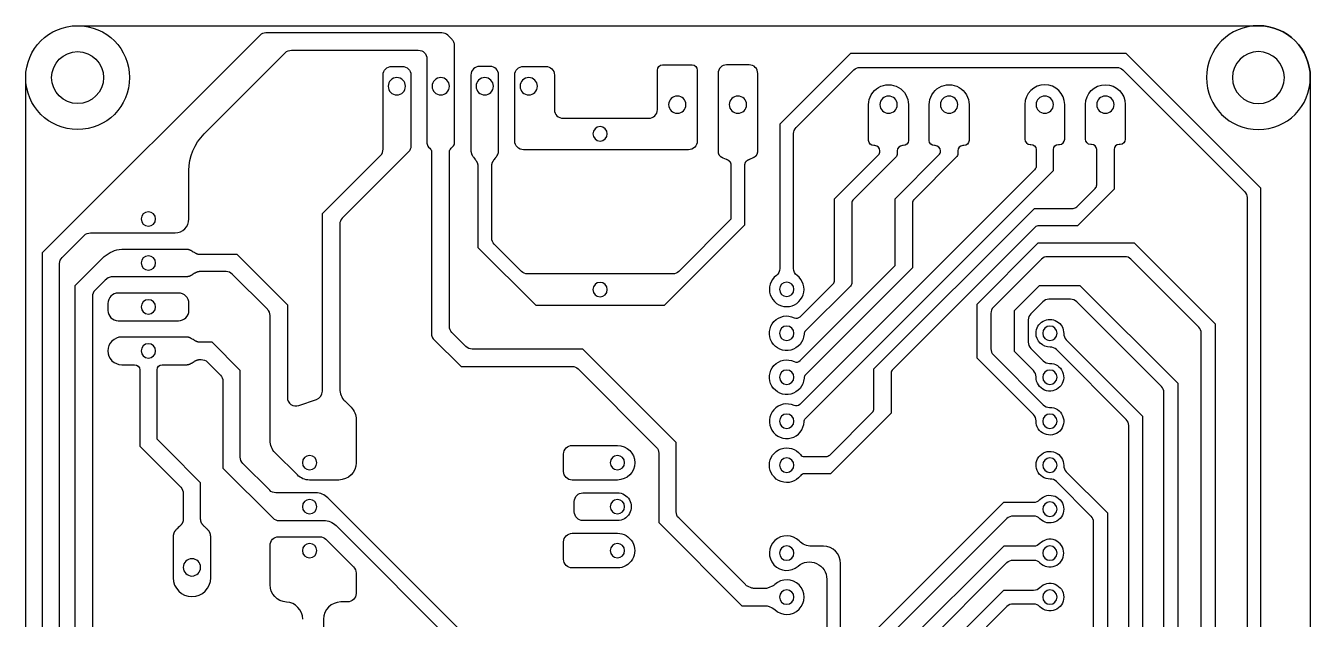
# Model space of a CAD drawing. Extents: x -695.8 to -621.6, y 504.5 to 599.5.
# Drawn here: x -695.8 to -621.6, y 565.2 to 599.5 of the extents above; entities that cross this region are included whole.
import ezdxf

# ---------------------------------------------------------------- set-up
doc = ezdxf.new("R2010")
doc.units = 0
for name, color, linetype in [('HOLES', 22, 'CONTINUOUS'), ('MOSFET', 7, 'CONTINUOUS'), ('MOSFET$TRACES', 7, 'CONTINUOUS')]:
    doc.layers.add(name, color=color, linetype=linetype)

msp = doc.modelspace()

# ---------------------------------------------------------------- linework, layer by layer
at = {"layer": 'HOLES'}
msp.add_circle((-692.791, 596.5), 1.5, dxfattribs=at)
at = {"layer": 'HOLES', "extrusion": (0, 0, -1)}
for centre, radius in [((624.591, 596.5), 1.5), ((674.354, 596), 0.5), ((671.814, 596), 0.5), ((669.274, 596), 0.5), ((666.734, 596), 0.5), ((658.153, 594.938), 0.5), ((654.653, 594.938), 0.5), ((645.952, 594.938), 0.5), ((642.452, 594.938), 0.5), ((636.927, 594.938), 0.5), ((633.427, 594.938), 0.5), ((662.612, 593.253), 0.415), ((688.703, 588.333), 0.415), ((688.703, 585.793), 0.415), ((662.612, 584.253), 0.415), ((651.833, 584.27), 0.415), ((688.703, 583.253), 0.415), ((651.833, 581.73), 0.415), ((636.633, 581.73), 0.415), ((688.703, 580.713), 0.415), ((651.833, 579.19), 0.415), ((636.633, 579.19), 0.415), ((651.833, 576.65), 0.415), ((636.633, 576.65), 0.415), ((679.392, 574.253), 0.415), ((661.612, 574.253), 0.415), ((651.833, 574.11), 0.415), ((636.633, 574.11), 0.415), ((679.392, 571.713), 0.415), ((661.612, 571.713), 0.415), ((636.633, 571.57), 0.415), ((679.392, 569.173), 0.415), ((661.612, 569.173), 0.415), ((651.833, 569.03), 0.415), ((636.633, 569.03), 0.415), ((686.188, 568.208), 0.5), ((651.833, 566.49), 0.415), ((636.633, 566.49), 0.415)]:
    msp.add_circle(centre, radius, dxfattribs=at)
at = {"layer": 'MOSFET'}
for p, q in [((-692.791, 599.5), (-624.591, 599.5)), ((-695.791, 507.5), (-695.791, 596.5)), ((-621.591, 596.5), (-621.591, 507.5))]:
    msp.add_line(p, q, dxfattribs=at)
msp.add_circle((-692.791, 596.5), 3, dxfattribs=at)
at = {"layer": 'MOSFET', "extrusion": (0, 0, -1)}
msp.add_circle((624.591, 596.5), 3, dxfattribs=at)
for centre, start, end in [((692.791, 596.5), 0, 90), ((624.591, 596.5), 90, 180)]:
    msp.add_arc(centre, 3, start, end, dxfattribs=at)
at = {"layer": 'MOSFET$TRACES'}
for p, q in [((-682.27, 598.939), (-694.831, 586.378)), ((-671.758, 599.085), (-681.916, 599.085)), ((-671.166, 598.708), (-671.409, 598.944)), ((-680.441, 598.085), (-673.114, 598.085)), ((-671.014, 592.735), (-671.014, 598.349)), ((-685.485, 593.249), (-680.795, 597.939)), ((-672.614, 597.585), (-672.614, 592.712)), ((-648.147, 597.888), (-652.233, 593.802)), ((-632.228, 597.888), (-648.147, 597.888)), ((-624.444, 590.104), (-632.228, 597.888)), ((-675.144, 592.363), (-675.144, 596.65)), ((-674.644, 597.15), (-674.044, 597.15)), ((-673.544, 596.65), (-673.544, 592.549)), ((-670.074, 596.65), (-670.074, 592.332)), ((-668.974, 597.15), (-669.574, 597.15)), ((-668.474, 592.332), (-668.474, 596.65)), ((-667.539, 594.15), (-667.539, 596.65)), ((-667.039, 597.15), (-665.75, 597.15)), ((-665.25, 596.65), (-665.25, 595.1)), ((-659.303, 596.388), (-659.303, 596.938)), ((-659.003, 597.238), (-657.303, 597.238)), ((-657.003, 596.938), (-657.003, 595.938)), ((-655.803, 596.738), (-655.803, 592.332)), ((-654.003, 597.238), (-655.303, 597.238)), ((-653.503, 592.332), (-653.503, 596.738)), ((-651.287, 593.617), (-647.962, 596.942)), ((-647.609, 597.088), (-632.767, 597.088)), ((-632.413, 596.942), (-625.39, 589.919)), ((-659.303, 594.65), (-659.303, 596.388)), ((-657.003, 595.938), (-657.003, 592.832)), ((-665.25, 595.1), (-665.25, 594.65)), ((-647.102, 592.87), (-647.102, 594.938)), ((-644.802, 594.938), (-644.802, 592.87)), ((-643.602, 592.87), (-643.602, 594.938)), ((-641.302, 594.938), (-641.302, 592.87)), ((-638.077, 594.938), (-638.077, 592.938)), ((-635.777, 592.938), (-635.777, 594.938)), ((-634.577, 592.938), (-634.577, 594.938)), ((-632.277, 594.938), (-632.277, 592.938)), ((-667.539, 592.832), (-667.539, 594.15)), ((-664.75, 594.15), (-659.803, 594.15)), ((-652.233, 593.802), (-652.233, 585.47)), ((-651.433, 585.47), (-651.433, 593.263)), ((-673.691, 592.195), (-677.507, 588.379)), ((-672.517, 592.491), (-672.441, 592.421)), ((-672.344, 592.2), (-672.344, 581.629)), ((-671.314, 582.126), (-671.314, 592.198)), ((-671.215, 592.421), (-671.114, 592.512)), ((-670.074, 592.332), (-670.074, 592.3)), ((-670.074, 592.3), (-670.074, 592.269)), ((-670.074, 592.269), (-670.073, 592.253)), ((-670.073, 592.253), (-670.072, 592.237)), ((-670.072, 592.237), (-670.07, 592.221)), ((-670.07, 592.221), (-670.068, 592.205)), ((-670.068, 592.205), (-670.065, 592.19)), ((-670.065, 592.19), (-670.062, 592.174)), ((-670.062, 592.174), (-670.059, 592.158)), ((-670.059, 592.158), (-670.055, 592.143)), ((-670.055, 592.143), (-670.05, 592.127)), ((-670.05, 592.127), (-670.045, 592.111)), ((-668.504, 592.111), (-668.499, 592.127)), ((-668.499, 592.127), (-668.494, 592.143)), ((-668.494, 592.143), (-668.49, 592.158)), ((-668.49, 592.158), (-668.486, 592.174)), ((-668.486, 592.174), (-668.483, 592.19)), ((-668.483, 592.19), (-668.481, 592.205)), ((-668.481, 592.205), (-668.479, 592.221)), ((-668.479, 592.221), (-668.477, 592.237)), ((-668.477, 592.237), (-668.476, 592.253)), ((-668.476, 592.253), (-668.475, 592.269)), ((-668.475, 592.3), (-668.474, 592.332)), ((-668.475, 592.269), (-668.475, 592.3)), ((-657.503, 592.332), (-667.039, 592.332)), ((-655.803, 592.332), (-655.803, 592.285)), ((-655.803, 592.285), (-655.803, 592.262)), ((-655.803, 592.262), (-655.802, 592.239)), ((-655.802, 592.239), (-655.8, 592.217)), ((-655.8, 592.217), (-655.798, 592.195)), ((-655.798, 592.195), (-655.797, 592.184)), ((-655.797, 592.184), (-655.795, 592.173)), ((-655.795, 592.173), (-655.793, 592.163)), ((-655.793, 592.163), (-655.791, 592.153)), ((-655.791, 592.153), (-655.789, 592.142)), ((-655.789, 592.142), (-655.787, 592.132)), ((-655.787, 592.132), (-655.784, 592.122)), ((-655.784, 592.122), (-655.781, 592.113)), ((-653.526, 592.113), (-653.523, 592.122)), ((-653.523, 592.122), (-653.52, 592.132)), ((-653.52, 592.132), (-653.518, 592.142)), ((-653.518, 592.142), (-653.516, 592.153)), ((-653.516, 592.153), (-653.514, 592.163)), ((-653.514, 592.163), (-653.512, 592.173)), ((-653.512, 592.173), (-653.51, 592.184)), ((-653.51, 592.184), (-653.509, 592.195)), ((-653.509, 592.195), (-653.507, 592.217)), ((-653.507, 592.217), (-653.505, 592.239)), ((-653.505, 592.239), (-653.504, 592.262)), ((-653.504, 592.285), (-653.503, 592.332)), ((-653.504, 592.262), (-653.504, 592.285)), ((-646.752, 592.57), (-646.802, 592.57)), ((-646.452, 592.244), (-646.452, 592.27)), ((-645.452, 592.27), (-645.452, 592.113)), ((-645.102, 592.57), (-645.152, 592.57)), ((-643.252, 592.57), (-643.302, 592.57)), ((-642.952, 592.244), (-642.952, 592.27)), ((-641.952, 592.27), (-641.952, 592.113)), ((-641.602, 592.57), (-641.652, 592.57)), ((-637.777, 592.638), (-637.727, 592.638)), ((-637.427, 592.338), (-637.427, 591.39)), ((-636.427, 591.134), (-636.427, 592.338)), ((-636.127, 592.638), (-636.077, 592.638)), ((-634.227, 592.638), (-634.277, 592.638)), ((-633.927, 590.311), (-633.927, 592.338)), ((-632.927, 592.338), (-632.927, 590.056)), ((-632.577, 592.638), (-632.627, 592.638)), ((-678.653, 588.647), (-675.291, 592.009)), ((-670.045, 592.111), (-670.039, 592.096)), ((-670.039, 592.096), (-670.033, 592.08)), ((-670.033, 592.08), (-670.026, 592.065)), ((-670.026, 592.065), (-670.019, 592.049)), ((-670.019, 592.049), (-670.011, 592.034)), ((-670.011, 592.034), (-670.002, 592.018)), ((-670.002, 592.018), (-669.994, 592.003)), ((-669.994, 592.003), (-669.984, 591.987)), ((-669.984, 591.987), (-669.974, 591.972)), ((-669.974, 591.972), (-669.964, 591.957)), ((-669.964, 591.957), (-669.943, 591.926)), ((-669.943, 591.926), (-669.921, 591.895)), ((-669.921, 591.895), (-669.874, 591.834)), ((-669.874, 591.834), (-669.828, 591.772)), ((-669.828, 591.772), (-669.806, 591.742)), ((-669.806, 591.742), (-669.784, 591.711)), ((-669.784, 591.711), (-669.774, 591.695)), ((-669.774, 591.695), (-669.765, 591.68)), ((-669.765, 591.68), (-669.755, 591.665)), ((-669.755, 591.665), (-669.746, 591.649)), ((-669.746, 591.649), (-669.738, 591.634)), ((-669.738, 591.634), (-669.73, 591.618)), ((-669.73, 591.618), (-669.723, 591.603)), ((-669.723, 591.603), (-669.716, 591.587)), ((-669.716, 591.587), (-669.709, 591.571)), ((-669.709, 591.571), (-669.704, 591.556)), ((-669.704, 591.556), (-669.699, 591.54)), ((-669.699, 591.54), (-669.694, 591.525)), ((-669.694, 591.525), (-669.69, 591.509)), ((-669.69, 591.509), (-669.686, 591.493)), ((-669.686, 591.493), (-669.683, 591.478)), ((-669.683, 591.478), (-669.681, 591.462)), ((-669.681, 591.462), (-669.679, 591.446)), ((-669.679, 591.446), (-669.677, 591.43)), ((-669.677, 591.43), (-669.676, 591.415)), ((-669.676, 591.415), (-669.675, 591.399)), ((-669.675, 591.399), (-669.675, 591.367)), ((-668.874, 591.399), (-668.873, 591.415)), ((-668.874, 591.367), (-668.874, 591.399)), ((-668.873, 591.415), (-668.872, 591.43)), ((-668.872, 591.43), (-668.87, 591.446)), ((-668.87, 591.446), (-668.868, 591.462)), ((-668.868, 591.462), (-668.865, 591.478)), ((-668.865, 591.478), (-668.862, 591.493)), ((-668.862, 591.493), (-668.859, 591.509)), ((-668.859, 591.509), (-668.855, 591.525)), ((-668.855, 591.525), (-668.85, 591.54)), ((-668.85, 591.54), (-668.845, 591.556)), ((-668.845, 591.556), (-668.839, 591.571)), ((-668.839, 591.571), (-668.833, 591.587)), ((-668.833, 591.587), (-668.826, 591.603)), ((-668.826, 591.603), (-668.819, 591.618)), ((-668.819, 591.618), (-668.811, 591.634)), ((-668.811, 591.634), (-668.802, 591.649)), ((-668.802, 591.649), (-668.794, 591.665)), ((-668.794, 591.665), (-668.784, 591.68)), ((-668.784, 591.68), (-668.774, 591.695)), ((-668.774, 591.695), (-668.764, 591.711)), ((-668.764, 591.711), (-668.743, 591.742)), ((-668.743, 591.742), (-668.721, 591.772)), ((-668.721, 591.772), (-668.674, 591.834)), ((-668.674, 591.834), (-668.628, 591.895)), ((-668.628, 591.895), (-668.606, 591.926)), ((-668.606, 591.926), (-668.584, 591.957)), ((-668.584, 591.957), (-668.574, 591.972)), ((-668.574, 591.972), (-668.565, 591.987)), ((-668.565, 591.987), (-668.555, 592.003)), ((-668.555, 592.003), (-668.546, 592.018)), ((-668.546, 592.018), (-668.538, 592.034)), ((-668.538, 592.034), (-668.53, 592.049)), ((-668.53, 592.049), (-668.523, 592.065)), ((-668.523, 592.065), (-668.516, 592.08)), ((-668.516, 592.08), (-668.509, 592.096)), ((-668.509, 592.096), (-668.504, 592.111)), ((-655.781, 592.113), (-655.778, 592.103)), ((-655.778, 592.103), (-655.775, 592.094)), ((-655.775, 592.094), (-655.771, 592.084)), ((-655.771, 592.084), (-655.767, 592.075)), ((-655.767, 592.075), (-655.763, 592.066)), ((-655.763, 592.066), (-655.758, 592.058)), ((-655.758, 592.058), (-655.753, 592.049)), ((-655.753, 592.049), (-655.748, 592.041)), ((-655.748, 592.041), (-655.743, 592.033)), ((-655.743, 592.033), (-655.738, 592.025)), ((-655.738, 592.025), (-655.732, 592.017)), ((-655.732, 592.017), (-655.726, 592.009)), ((-655.726, 592.009), (-655.72, 592.002)), ((-655.72, 592.002), (-655.713, 591.994)), ((-655.713, 591.994), (-655.706, 591.987)), ((-655.706, 591.987), (-655.699, 591.98)), ((-655.699, 591.98), (-655.692, 591.973)), ((-655.692, 591.973), (-655.684, 591.967)), ((-655.684, 591.967), (-655.676, 591.96)), ((-655.676, 591.96), (-655.668, 591.954)), ((-655.668, 591.954), (-655.66, 591.948)), ((-655.66, 591.948), (-655.652, 591.942)), ((-655.652, 591.942), (-655.643, 591.936)), ((-655.643, 591.936), (-655.634, 591.93)), ((-655.634, 591.93), (-655.625, 591.924)), ((-655.625, 591.924), (-655.616, 591.919)), ((-655.616, 591.919), (-655.597, 591.908)), ((-655.597, 591.908), (-655.577, 591.898)), ((-655.577, 591.898), (-655.557, 591.888)), ((-655.557, 591.888), (-655.537, 591.878)), ((-655.537, 591.878), (-655.515, 591.869)), ((-655.515, 591.869), (-655.428, 591.834)), ((-655.428, 591.834), (-655.341, 591.798)), ((-655.341, 591.798), (-655.32, 591.789)), ((-655.32, 591.789), (-655.3, 591.779)), ((-655.3, 591.779), (-655.279, 591.77)), ((-655.279, 591.77), (-655.26, 591.759)), ((-655.26, 591.759), (-655.241, 591.749)), ((-655.241, 591.749), (-655.232, 591.743)), ((-655.232, 591.743), (-655.223, 591.737)), ((-655.223, 591.737), (-655.214, 591.732)), ((-655.214, 591.732), (-655.205, 591.726)), ((-655.205, 591.726), (-655.197, 591.72)), ((-655.197, 591.72), (-655.188, 591.713)), ((-655.188, 591.713), (-655.18, 591.707)), ((-655.18, 591.707), (-655.173, 591.701)), ((-655.173, 591.701), (-655.165, 591.694)), ((-655.165, 591.694), (-655.158, 591.687)), ((-655.158, 591.687), (-655.151, 591.68)), ((-655.151, 591.68), (-655.144, 591.673)), ((-655.144, 591.673), (-655.137, 591.666)), ((-655.137, 591.666), (-655.131, 591.658)), ((-655.131, 591.658), (-655.125, 591.651)), ((-655.125, 591.651), (-655.119, 591.643)), ((-655.119, 591.643), (-655.114, 591.635)), ((-655.114, 591.635), (-655.108, 591.626)), ((-655.108, 591.626), (-655.103, 591.618)), ((-655.103, 591.618), (-655.099, 591.61)), ((-655.099, 591.61), (-655.094, 591.601)), ((-655.094, 591.601), (-655.09, 591.592)), ((-655.09, 591.592), (-655.086, 591.583)), ((-655.086, 591.583), (-655.082, 591.574)), ((-655.082, 591.574), (-655.079, 591.564)), ((-655.079, 591.564), (-655.076, 591.555)), ((-655.076, 591.555), (-655.073, 591.545)), ((-655.073, 591.545), (-655.07, 591.535)), ((-655.07, 591.535), (-655.068, 591.525)), ((-655.068, 591.525), (-655.066, 591.515)), ((-655.066, 591.515), (-655.064, 591.504)), ((-655.064, 591.504), (-655.062, 591.494)), ((-655.062, 591.494), (-655.06, 591.483)), ((-655.06, 591.483), (-655.059, 591.472)), ((-655.059, 591.472), (-655.057, 591.45)), ((-655.057, 591.45), (-655.055, 591.428)), ((-655.055, 591.428), (-655.054, 591.405)), ((-655.054, 591.405), (-655.054, 591.382)), ((-655.054, 591.382), (-655.053, 591.335)), ((-654.253, 591.405), (-654.252, 591.428)), ((-654.253, 591.382), (-654.253, 591.405)), ((-654.253, 591.335), (-654.253, 591.382)), ((-654.252, 591.428), (-654.25, 591.45)), ((-654.25, 591.45), (-654.248, 591.472)), ((-654.248, 591.472), (-654.247, 591.483)), ((-654.247, 591.483), (-654.245, 591.494)), ((-654.245, 591.494), (-654.243, 591.504)), ((-654.243, 591.504), (-654.241, 591.515)), ((-654.241, 591.515), (-654.239, 591.525)), ((-654.239, 591.525), (-654.237, 591.535)), ((-654.237, 591.535), (-654.234, 591.545)), ((-654.234, 591.545), (-654.231, 591.555)), ((-654.231, 591.555), (-654.228, 591.564)), ((-654.228, 591.564), (-654.225, 591.574)), ((-654.225, 591.574), (-654.221, 591.583)), ((-654.221, 591.583), (-654.217, 591.592)), ((-654.217, 591.592), (-654.213, 591.601)), ((-654.213, 591.601), (-654.208, 591.61)), ((-654.208, 591.61), (-654.203, 591.618)), ((-654.203, 591.618), (-654.198, 591.626)), ((-654.198, 591.626), (-654.193, 591.635)), ((-654.193, 591.635), (-654.188, 591.643)), ((-654.188, 591.643), (-654.182, 591.651)), ((-654.182, 591.651), (-654.176, 591.658)), ((-654.176, 591.658), (-654.17, 591.666)), ((-654.17, 591.666), (-654.163, 591.673)), ((-654.163, 591.673), (-654.156, 591.68)), ((-654.156, 591.68), (-654.149, 591.687)), ((-654.149, 591.687), (-654.142, 591.694)), ((-654.142, 591.694), (-654.134, 591.701)), ((-654.134, 591.701), (-654.126, 591.707)), ((-654.126, 591.707), (-654.118, 591.713)), ((-654.118, 591.713), (-654.11, 591.72)), ((-654.11, 591.72), (-654.102, 591.726)), ((-654.102, 591.726), (-654.093, 591.732)), ((-654.093, 591.732), (-654.084, 591.737)), ((-654.084, 591.737), (-654.075, 591.743)), ((-654.075, 591.743), (-654.066, 591.749)), ((-654.066, 591.749), (-654.047, 591.759)), ((-654.047, 591.759), (-654.027, 591.77)), ((-654.027, 591.77), (-654.007, 591.779)), ((-654.007, 591.779), (-653.987, 591.789)), ((-653.987, 591.789), (-653.965, 591.798)), ((-653.965, 591.798), (-653.878, 591.834)), ((-653.878, 591.834), (-653.791, 591.869)), ((-653.791, 591.869), (-653.77, 591.878)), ((-653.77, 591.878), (-653.75, 591.888)), ((-653.75, 591.888), (-653.729, 591.898)), ((-653.729, 591.898), (-653.71, 591.908)), ((-653.71, 591.908), (-653.691, 591.919)), ((-653.691, 591.919), (-653.682, 591.924)), ((-653.682, 591.924), (-653.673, 591.93)), ((-653.673, 591.93), (-653.664, 591.936)), ((-653.664, 591.936), (-653.655, 591.942)), ((-653.655, 591.942), (-653.647, 591.948)), ((-653.647, 591.948), (-653.638, 591.954)), ((-653.638, 591.954), (-653.63, 591.96)), ((-653.63, 591.96), (-653.623, 591.967)), ((-653.623, 591.967), (-653.615, 591.973)), ((-653.615, 591.973), (-653.608, 591.98)), ((-653.608, 591.98), (-653.601, 591.987)), ((-653.601, 591.987), (-653.594, 591.994)), ((-653.594, 591.994), (-653.587, 592.002)), ((-653.587, 592.002), (-653.581, 592.009)), ((-653.581, 592.009), (-653.575, 592.017)), ((-653.575, 592.017), (-653.569, 592.025)), ((-653.569, 592.025), (-653.564, 592.033)), ((-653.564, 592.033), (-653.558, 592.041)), ((-653.558, 592.041), (-653.553, 592.049)), ((-653.553, 592.049), (-653.549, 592.058)), ((-653.549, 592.058), (-653.544, 592.066)), ((-653.544, 592.066), (-653.54, 592.075)), ((-653.54, 592.075), (-653.536, 592.084)), ((-653.536, 592.084), (-653.532, 592.094)), ((-653.532, 592.094), (-653.529, 592.103)), ((-653.529, 592.103), (-653.526, 592.113)), ((-649.07, 589.502), (-646.54, 592.032)), ((-645.54, 591.901), (-647.982, 589.459)), ((-645.57, 589.502), (-643.04, 592.032)), ((-642.04, 591.901), (-644.482, 589.459)), ((-686.363, 588.333), (-686.363, 591.128)), ((-669.675, 591.367), (-669.674, 591.335)), ((-669.674, 591.335), (-669.674, 586.689)), ((-668.874, 591.335), (-668.874, 591.367)), ((-668.874, 587.228), (-668.874, 591.335)), ((-655.053, 591.335), (-655.053, 588.318)), ((-654.253, 587.986), (-654.253, 591.335)), ((-637.515, 591.177), (-651.075, 577.618)), ((-650.746, 576.815), (-636.427, 591.134)), ((-635.081, 589.034), (-634.015, 590.099)), ((-632.927, 590.056), (-635.037, 587.946)), ((-624.444, 524.897), (-624.444, 590.104)), ((-649.07, 584.801), (-649.07, 589.502)), ((-648.07, 589.246), (-648.07, 584.67)), ((-645.57, 585.637), (-645.57, 589.502)), ((-644.57, 589.246), (-644.57, 585.505)), ((-625.244, 589.565), (-625.244, 525.435)), ((-678.653, 578.384), (-678.653, 588.647)), ((-646.798, 579.679), (-637.531, 588.946)), ((-637.531, 588.946), (-635.293, 588.946)), ((-677.653, 588.025), (-677.653, 584.282)), ((-658.894, 583.346), (-654.253, 587.986)), ((-655.053, 588.318), (-658.064, 585.307)), ((-637.488, 587.858), (-645.71, 579.636)), ((-635.037, 587.946), (-637.275, 587.946)), ((-693.685, 586.108), (-692.406, 587.387)), ((-692.053, 587.533), (-687.163, 587.533)), ((-640.843, 583.42), (-637.307, 586.956)), ((-637.307, 586.956), (-631.769, 586.956)), ((-631.769, 586.956), (-627.089, 582.277)), ((-694.831, 586.378), (-694.831, 540.914)), ((-690.243, 586.593), (-686.551, 586.593)), ((-686.551, 586.593), (-686.525, 586.593)), ((-686.525, 586.593), (-686.499, 586.592)), ((-686.499, 586.592), (-686.485, 586.592)), ((-686.485, 586.592), (-686.472, 586.591)), ((-686.472, 586.591), (-686.459, 586.59)), ((-686.459, 586.59), (-686.446, 586.588)), ((-686.446, 586.588), (-686.433, 586.586)), ((-686.433, 586.586), (-686.419, 586.584)), ((-686.419, 586.584), (-686.406, 586.582)), ((-686.406, 586.582), (-686.393, 586.578)), ((-686.393, 586.578), (-686.379, 586.575)), ((-686.379, 586.575), (-686.366, 586.571)), ((-686.366, 586.571), (-686.352, 586.567)), ((-686.352, 586.567), (-686.339, 586.562)), ((-686.339, 586.562), (-686.325, 586.557)), ((-686.325, 586.557), (-686.311, 586.551)), ((-686.311, 586.551), (-686.298, 586.545)), ((-686.298, 586.545), (-686.284, 586.539)), ((-686.284, 586.539), (-686.27, 586.532)), ((-686.27, 586.532), (-686.256, 586.525)), ((-686.256, 586.525), (-686.229, 586.511)), ((-686.229, 586.511), (-686.201, 586.495)), ((-686.201, 586.495), (-686.173, 586.478)), ((-686.173, 586.478), (-686.117, 586.443)), ((-686.117, 586.443), (-686.061, 586.408)), ((-686.061, 586.408), (-686.033, 586.392)), ((-686.033, 586.392), (-686.005, 586.376)), ((-686.005, 586.376), (-685.977, 586.361)), ((-685.977, 586.361), (-685.964, 586.354)), ((-685.964, 586.354), (-685.95, 586.347)), ((-685.95, 586.347), (-685.936, 586.341)), ((-685.936, 586.341), (-685.922, 586.335)), ((-685.922, 586.335), (-685.909, 586.329)), ((-685.909, 586.329), (-685.895, 586.324)), ((-685.895, 586.324), (-685.882, 586.319)), ((-685.882, 586.319), (-685.868, 586.315)), ((-685.868, 586.315), (-685.855, 586.311)), ((-685.855, 586.311), (-685.841, 586.308)), ((-685.841, 586.308), (-685.828, 586.305)), ((-685.828, 586.305), (-685.814, 586.302)), ((-685.814, 586.302), (-685.801, 586.3)), ((-685.801, 586.3), (-685.788, 586.298)), ((-685.788, 586.298), (-685.775, 586.296)), ((-685.775, 586.296), (-685.761, 586.295)), ((-685.761, 586.295), (-685.748, 586.294)), ((-685.748, 586.294), (-685.735, 586.294)), ((-685.735, 586.294), (-685.709, 586.293)), ((-685.709, 586.293), (-685.683, 586.293)), ((-685.683, 586.293), (-683.588, 586.293)), ((-683.588, 586.293), (-680.678, 583.383)), ((-669.674, 586.689), (-666.331, 583.346)), ((-667.161, 585.307), (-668.728, 586.874)), ((-693.831, 541.537), (-693.831, 585.755)), ((-692.934, 584.481), (-691.253, 586.162)), ((-677.653, 585.666), (-677.653, 578.525)), ((-651.058, 580.149), (-645.57, 585.637)), ((-644.57, 585.505), (-650.748, 579.328)), ((-637.122, 586.01), (-639.897, 583.235)), ((-632.307, 586.156), (-636.769, 586.156)), ((-628.036, 582.092), (-631.954, 586.01)), ((-691.197, 584.802), (-691.787, 584.212)), ((-691.022, 584.932), (-691.197, 584.802)), ((-686.551, 584.993), (-690.783, 584.993)), ((-686.525, 584.993), (-686.551, 584.993)), ((-686.499, 584.994), (-686.525, 584.993)), ((-686.485, 584.994), (-686.499, 584.994)), ((-686.472, 584.995), (-686.485, 584.994)), ((-686.459, 584.996), (-686.472, 584.995)), ((-686.446, 584.998), (-686.459, 584.996)), ((-686.433, 585), (-686.446, 584.998)), ((-686.419, 585.002), (-686.433, 585)), ((-686.406, 585.005), (-686.419, 585.002)), ((-686.393, 585.008), (-686.406, 585.005)), ((-686.379, 585.011), (-686.393, 585.008)), ((-686.366, 585.015), (-686.379, 585.011)), ((-686.352, 585.019), (-686.366, 585.015)), ((-686.339, 585.024), (-686.352, 585.019)), ((-686.325, 585.029), (-686.339, 585.024)), ((-686.311, 585.035), (-686.325, 585.029)), ((-686.298, 585.041), (-686.311, 585.035)), ((-686.284, 585.047), (-686.298, 585.041)), ((-686.27, 585.054), (-686.284, 585.047)), ((-686.256, 585.061), (-686.27, 585.054)), ((-686.229, 585.076), (-686.256, 585.061)), ((-686.201, 585.092), (-686.229, 585.076)), ((-686.173, 585.108), (-686.201, 585.092)), ((-686.117, 585.143), (-686.173, 585.108)), ((-686.061, 585.178), (-686.117, 585.143)), ((-686.033, 585.195), (-686.061, 585.178)), ((-686.005, 585.211), (-686.033, 585.195)), ((-685.977, 585.225), (-686.005, 585.211)), ((-685.964, 585.232), (-685.977, 585.225)), ((-685.95, 585.239), (-685.964, 585.232)), ((-685.936, 585.245), (-685.95, 585.239)), ((-685.922, 585.251), (-685.936, 585.245)), ((-685.909, 585.257), (-685.922, 585.251)), ((-685.895, 585.262), (-685.909, 585.257)), ((-685.882, 585.267), (-685.895, 585.262)), ((-685.868, 585.271), (-685.882, 585.267)), ((-685.855, 585.275), (-685.868, 585.271)), ((-685.841, 585.278), (-685.855, 585.275)), ((-685.828, 585.282), (-685.841, 585.278)), ((-685.814, 585.284), (-685.828, 585.282)), ((-685.801, 585.286), (-685.814, 585.284)), ((-685.788, 585.288), (-685.801, 585.286)), ((-685.775, 585.29), (-685.788, 585.288)), ((-685.761, 585.291), (-685.775, 585.29)), ((-685.748, 585.292), (-685.761, 585.291)), ((-685.735, 585.292), (-685.748, 585.292)), ((-685.709, 585.293), (-685.735, 585.292)), ((-685.683, 585.293), (-685.709, 585.293)), ((-684.212, 585.293), (-685.683, 585.293)), ((-681.825, 583.114), (-683.858, 585.147)), ((-658.418, 585.16), (-666.807, 585.16)), ((-692.934, 549.115), (-692.934, 584.481)), ((-686.963, 584.053), (-690.443, 584.053)), ((-651.058, 582.689), (-649.158, 584.589)), ((-648.158, 584.457), (-650.748, 581.868)), ((-638.684, 583.039), (-637.228, 584.496)), ((-637.228, 584.496), (-634.896, 584.496)), ((-634.896, 584.496), (-629.248, 578.848)), ((-691.934, 583.858), (-691.934, 554.402)), ((-691.043, 583.453), (-691.043, 583.053)), ((-686.363, 583.053), (-686.363, 583.453)), ((-680.678, 583.383), (-680.678, 578.029)), ((-666.331, 583.346), (-658.894, 583.346)), ((-640.843, 580.294), (-640.843, 583.42)), ((-637.043, 583.549), (-637.738, 582.854)), ((-635.435, 583.696), (-636.689, 583.696)), ((-630.195, 578.663), (-635.081, 583.549)), ((-681.678, 575.539), (-681.678, 582.76)), ((-640.043, 582.881), (-640.043, 580.833)), ((-638.684, 580.675), (-638.684, 583.039)), ((-637.884, 582.5), (-637.884, 581.214)), ((-690.443, 582.453), (-686.963, 582.453)), ((-670.36, 580.964), (-671.168, 581.772)), ((-627.889, 530.033), (-627.889, 581.738)), ((-627.089, 582.277), (-627.089, 529.494)), ((-686.551, 581.513), (-690.243, 581.513)), ((-686.525, 581.513), (-686.551, 581.513)), ((-686.499, 581.512), (-686.525, 581.513)), ((-686.485, 581.512), (-686.499, 581.512)), ((-686.472, 581.511), (-686.485, 581.512)), ((-686.459, 581.51), (-686.472, 581.511)), ((-686.446, 581.508), (-686.459, 581.51)), ((-686.433, 581.506), (-686.446, 581.508)), ((-686.419, 581.504), (-686.433, 581.506)), ((-686.406, 581.502), (-686.419, 581.504)), ((-686.393, 581.498), (-686.406, 581.502)), ((-686.379, 581.495), (-686.393, 581.498)), ((-686.366, 581.491), (-686.379, 581.495)), ((-686.352, 581.487), (-686.366, 581.491)), ((-686.339, 581.482), (-686.352, 581.487)), ((-686.325, 581.477), (-686.339, 581.482)), ((-686.311, 581.471), (-686.325, 581.477)), ((-686.298, 581.465), (-686.311, 581.471)), ((-686.284, 581.459), (-686.298, 581.465)), ((-686.27, 581.452), (-686.284, 581.459)), ((-686.256, 581.445), (-686.27, 581.452)), ((-686.229, 581.431), (-686.256, 581.445)), ((-686.201, 581.415), (-686.229, 581.431)), ((-686.173, 581.398), (-686.201, 581.415)), ((-686.117, 581.363), (-686.173, 581.398)), ((-686.061, 581.328), (-686.117, 581.363)), ((-686.033, 581.312), (-686.061, 581.328)), ((-686.005, 581.296), (-686.033, 581.312)), ((-685.977, 581.281), (-686.005, 581.296)), ((-685.964, 581.274), (-685.977, 581.281)), ((-685.95, 581.267), (-685.964, 581.274)), ((-685.936, 581.261), (-685.95, 581.267)), ((-685.922, 581.255), (-685.936, 581.261)), ((-685.909, 581.249), (-685.922, 581.255)), ((-685.895, 581.244), (-685.909, 581.249)), ((-685.882, 581.239), (-685.895, 581.244)), ((-685.868, 581.235), (-685.882, 581.239)), ((-685.855, 581.231), (-685.868, 581.235)), ((-685.841, 581.228), (-685.855, 581.231)), ((-685.828, 581.225), (-685.841, 581.228)), ((-685.814, 581.222), (-685.828, 581.225)), ((-685.801, 581.22), (-685.814, 581.222)), ((-685.788, 581.218), (-685.801, 581.22)), ((-685.775, 581.216), (-685.788, 581.218)), ((-685.761, 581.215), (-685.775, 581.216)), ((-685.748, 581.214), (-685.761, 581.215)), ((-685.735, 581.214), (-685.748, 581.214)), ((-685.709, 581.213), (-685.735, 581.214)), ((-685.683, 581.213), (-685.709, 581.213)), ((-685.026, 581.213), (-685.683, 581.213)), ((-683.398, 579.585), (-685.026, 581.213)), ((-672.255, 581.415), (-670.629, 579.818)), ((-635.687, 581.35), (-631.28, 576.943)), ((-663.61, 580.818), (-670.006, 580.818)), ((-663.362, 580.57), (-663.61, 580.818)), ((-658.219, 575.427), (-663.362, 580.57)), ((-637.58, 577.031), (-640.843, 580.294)), ((-639.897, 580.479), (-637.014, 577.596)), ((-637.58, 579.571), (-638.684, 580.675)), ((-637.738, 580.86), (-637.014, 580.136)), ((-632.227, 576.758), (-636.253, 580.784)), ((-690.243, 579.913), (-689.503, 579.913)), ((-689.203, 579.613), (-689.203, 575.2)), ((-688.203, 575.614), (-688.203, 579.613)), ((-687.903, 579.913), (-686.551, 579.913)), ((-686.551, 579.913), (-686.525, 579.913)), ((-686.525, 579.913), (-686.499, 579.914)), ((-686.499, 579.914), (-686.485, 579.914)), ((-686.485, 579.914), (-686.472, 579.915)), ((-686.472, 579.915), (-686.459, 579.916)), ((-686.459, 579.916), (-686.446, 579.918)), ((-686.446, 579.918), (-686.433, 579.92)), ((-686.433, 579.92), (-686.419, 579.922)), ((-686.419, 579.922), (-686.406, 579.925)), ((-686.406, 579.925), (-686.393, 579.928)), ((-686.393, 579.928), (-686.379, 579.931)), ((-686.379, 579.931), (-686.366, 579.935)), ((-686.366, 579.935), (-686.352, 579.939)), ((-686.352, 579.939), (-686.339, 579.944)), ((-686.339, 579.944), (-686.325, 579.949)), ((-686.325, 579.949), (-686.311, 579.955)), ((-686.311, 579.955), (-686.298, 579.961)), ((-686.298, 579.961), (-686.284, 579.967)), ((-686.284, 579.967), (-686.27, 579.974)), ((-686.27, 579.974), (-686.256, 579.981)), ((-686.256, 579.981), (-686.229, 579.996)), ((-686.229, 579.996), (-686.201, 580.012)), ((-686.201, 580.012), (-686.173, 580.028)), ((-686.173, 580.028), (-686.117, 580.063)), ((-686.117, 580.063), (-686.061, 580.098)), ((-686.061, 580.098), (-686.033, 580.115)), ((-686.033, 580.115), (-686.005, 580.131)), ((-686.005, 580.131), (-685.977, 580.145)), ((-685.977, 580.145), (-685.964, 580.152)), ((-685.964, 580.152), (-685.95, 580.159)), ((-685.95, 580.159), (-685.936, 580.165)), ((-685.936, 580.165), (-685.922, 580.171)), ((-685.922, 580.171), (-685.909, 580.177)), ((-685.909, 580.177), (-685.895, 580.182)), ((-685.895, 580.182), (-685.882, 580.187)), ((-685.882, 580.187), (-685.868, 580.191)), ((-685.868, 580.191), (-685.855, 580.195)), ((-685.855, 580.195), (-685.841, 580.198)), ((-685.841, 580.198), (-685.828, 580.202)), ((-685.828, 580.202), (-685.814, 580.204)), ((-685.814, 580.204), (-685.801, 580.206)), ((-685.801, 580.206), (-685.788, 580.208)), ((-685.788, 580.208), (-685.775, 580.21)), ((-685.775, 580.21), (-685.761, 580.211)), ((-685.761, 580.211), (-685.748, 580.212)), ((-685.748, 580.212), (-685.735, 580.212)), ((-685.735, 580.212), (-685.709, 580.213)), ((-685.709, 580.213), (-685.683, 580.213)), ((-685.683, 580.213), (-685.649, 580.213)), ((-685.295, 580.067), (-684.544, 579.316)), ((-683.398, 574.566), (-683.398, 579.585)), ((-670.629, 579.818), (-664.233, 579.818)), ((-663.88, 579.671), (-659.367, 575.159)), ((-646.798, 577.377), (-646.798, 579.679)), ((-684.398, 578.962), (-684.398, 573.943)), ((-645.798, 579.424), (-645.798, 577.122)), ((-629.248, 578.848), (-629.248, 534.447)), ((-630.048, 534.986), (-630.048, 578.309)), ((-680.015, 577.556), (-678.99, 577.911)), ((-677.361, 577.818), (-676.999, 577.457)), ((-676.707, 576.75), (-676.707, 574.253)), ((-649.353, 574.698), (-646.886, 577.165)), ((-645.798, 577.122), (-649.309, 573.61)), ((-631.28, 576.943), (-631.28, 538.257)), ((-632.08, 538.796), (-632.08, 576.404)), ((-689.203, 575.2), (-686.835, 572.831)), ((-687.57, 574.981), (-688.203, 575.614)), ((-664.224, 575.253), (-661.612, 575.253)), ((-658.219, 571.413), (-658.219, 575.427)), ((-685.688, 573.099), (-687.57, 574.981)), ((-680.1, 573.546), (-681.386, 574.832)), ((-664.724, 573.753), (-664.724, 574.753)), ((-659.221, 574.805), (-659.221, 571.206)), ((-650.809, 574.61), (-649.565, 574.61)), ((-684.398, 573.943), (-681.515, 571.06)), ((-681.699, 572.66), (-683.252, 574.212)), ((-649.309, 573.61), (-650.809, 573.61)), ((-635.687, 573.73), (-633.312, 571.355)), ((-685.688, 571.073), (-685.688, 573.099)), ((-677.707, 573.253), (-679.392, 573.253)), ((-661.612, 573.253), (-664.224, 573.253)), ((-634.259, 571.17), (-636.253, 573.164)), ((-686.688, 572.478), (-686.688, 571.073)), ((-679.041, 572.513), (-681.345, 572.513)), ((-662.082, 555.968), (-678.334, 572.22)), ((-663.602, 572.513), (-661.612, 572.513)), ((-664.102, 571.413), (-664.102, 572.013)), ((-647.28, 563.989), (-639.299, 571.97)), ((-639.299, 571.97), (-637.572, 571.97)), ((-633.312, 571.355), (-633.312, 538.765)), ((-686.864, 570.612), (-686.88, 570.596)), ((-686.849, 570.628), (-686.864, 570.612)), ((-686.834, 570.644), (-686.849, 570.628)), ((-686.82, 570.661), (-686.834, 570.644)), ((-686.806, 570.677), (-686.82, 570.661)), ((-686.793, 570.694), (-686.806, 570.677)), ((-686.781, 570.711), (-686.793, 570.694)), ((-686.775, 570.72), (-686.781, 570.711)), ((-686.77, 570.728), (-686.775, 570.72)), ((-686.764, 570.737), (-686.77, 570.728)), ((-686.759, 570.746), (-686.764, 570.737)), ((-686.754, 570.754), (-686.759, 570.746)), ((-686.749, 570.763), (-686.754, 570.754)), ((-686.744, 570.772), (-686.749, 570.763)), ((-686.74, 570.781), (-686.744, 570.772)), ((-686.735, 570.79), (-686.74, 570.781)), ((-686.731, 570.799), (-686.735, 570.79)), ((-686.727, 570.808), (-686.731, 570.799)), ((-686.724, 570.817), (-686.727, 570.808)), ((-686.72, 570.826), (-686.724, 570.817)), ((-686.717, 570.836), (-686.72, 570.826)), ((-686.714, 570.845), (-686.717, 570.836)), ((-686.711, 570.855), (-686.714, 570.845)), ((-686.708, 570.864), (-686.711, 570.855)), ((-686.706, 570.873), (-686.708, 570.864)), ((-686.703, 570.883), (-686.706, 570.873)), ((-686.701, 570.893), (-686.703, 570.883)), ((-686.699, 570.902), (-686.701, 570.893)), ((-686.698, 570.912), (-686.699, 570.902)), ((-686.696, 570.922), (-686.698, 570.912)), ((-686.695, 570.932), (-686.696, 570.922)), ((-686.692, 570.951), (-686.695, 570.932)), ((-686.691, 570.971), (-686.692, 570.951)), ((-686.69, 570.991), (-686.691, 570.971)), ((-686.688, 571.032), (-686.69, 570.991)), ((-686.688, 571.073), (-686.688, 571.032)), ((-685.688, 571.032), (-685.688, 571.073)), ((-685.687, 570.991), (-685.688, 571.032)), ((-685.686, 570.971), (-685.687, 570.991)), ((-685.684, 570.951), (-685.686, 570.971)), ((-685.682, 570.932), (-685.684, 570.951)), ((-685.68, 570.922), (-685.682, 570.932)), ((-685.679, 570.912), (-685.68, 570.922)), ((-685.677, 570.902), (-685.679, 570.912)), ((-685.675, 570.893), (-685.677, 570.902)), ((-685.673, 570.883), (-685.675, 570.893)), ((-685.671, 570.873), (-685.673, 570.883)), ((-685.668, 570.864), (-685.671, 570.873)), ((-685.666, 570.855), (-685.668, 570.864)), ((-685.663, 570.845), (-685.666, 570.855)), ((-685.66, 570.836), (-685.663, 570.845)), ((-685.657, 570.826), (-685.66, 570.836)), ((-685.653, 570.817), (-685.657, 570.826)), ((-685.649, 570.808), (-685.653, 570.817)), ((-685.646, 570.799), (-685.649, 570.808)), ((-685.641, 570.79), (-685.646, 570.799)), ((-685.637, 570.781), (-685.641, 570.79)), ((-685.633, 570.772), (-685.637, 570.781)), ((-685.628, 570.763), (-685.633, 570.772)), ((-685.623, 570.754), (-685.628, 570.763)), ((-685.618, 570.746), (-685.623, 570.754)), ((-685.613, 570.737), (-685.618, 570.746)), ((-685.607, 570.728), (-685.613, 570.737)), ((-685.601, 570.72), (-685.607, 570.728)), ((-685.596, 570.711), (-685.601, 570.72)), ((-685.583, 570.694), (-685.596, 570.711)), ((-685.57, 570.677), (-685.583, 570.694)), ((-685.557, 570.661), (-685.57, 570.677)), ((-685.542, 570.644), (-685.557, 570.661)), ((-685.528, 570.628), (-685.542, 570.644)), ((-685.512, 570.612), (-685.528, 570.628)), ((-685.497, 570.596), (-685.512, 570.612)), ((-681.161, 570.913), (-678.572, 570.913)), ((-677.865, 570.62), (-662.409, 555.164)), ((-661.612, 570.913), (-663.602, 570.913)), ((-659.221, 571.206), (-659.221, 570.793)), ((-659.221, 570.793), (-654.422, 565.994)), ((-654.223, 567.21), (-658.073, 571.059)), ((-639.114, 571.024), (-646.334, 563.804)), ((-637.572, 571.17), (-638.761, 571.17)), ((-634.112, 539.304), (-634.112, 570.816)), ((-687.271, 570.012), (-687.272, 569.972)), ((-687.272, 569.972), (-687.272, 569.931)), ((-687.272, 569.931), (-687.272, 567.602)), ((-687.27, 570.032), (-687.271, 570.012)), ((-687.268, 570.052), (-687.27, 570.032)), ((-687.266, 570.072), (-687.268, 570.052)), ((-687.264, 570.082), (-687.266, 570.072)), ((-687.263, 570.092), (-687.264, 570.082)), ((-687.261, 570.102), (-687.263, 570.092)), ((-687.259, 570.111), (-687.261, 570.102)), ((-687.257, 570.121), (-687.259, 570.111)), ((-687.255, 570.13), (-687.257, 570.121)), ((-687.252, 570.14), (-687.255, 570.13)), ((-687.249, 570.149), (-687.252, 570.14)), ((-687.247, 570.159), (-687.249, 570.149)), ((-687.244, 570.168), (-687.247, 570.159)), ((-687.24, 570.177), (-687.244, 570.168)), ((-687.237, 570.187), (-687.24, 570.177)), ((-687.233, 570.196), (-687.237, 570.187)), ((-687.229, 570.205), (-687.233, 570.196)), ((-687.225, 570.214), (-687.229, 570.205)), ((-687.221, 570.223), (-687.225, 570.214)), ((-687.216, 570.232), (-687.221, 570.223)), ((-687.212, 570.241), (-687.216, 570.232)), ((-687.207, 570.25), (-687.212, 570.241)), ((-687.202, 570.258), (-687.207, 570.25)), ((-687.196, 570.267), (-687.202, 570.258)), ((-687.191, 570.276), (-687.196, 570.267)), ((-687.185, 570.284), (-687.191, 570.276)), ((-687.179, 570.293), (-687.185, 570.284)), ((-687.167, 570.31), (-687.179, 570.293)), ((-687.154, 570.326), (-687.167, 570.31)), ((-687.14, 570.343), (-687.154, 570.326)), ((-687.126, 570.359), (-687.14, 570.343)), ((-687.111, 570.376), (-687.126, 570.359)), ((-687.096, 570.392), (-687.111, 570.376)), ((-687.08, 570.408), (-687.096, 570.392)), ((-687.048, 570.439), (-687.08, 570.408)), ((-686.98, 570.502), (-687.048, 570.439)), ((-686.912, 570.564), (-686.98, 570.502)), ((-686.88, 570.596), (-686.912, 570.564)), ((-685.464, 570.564), (-685.497, 570.596)), ((-685.396, 570.502), (-685.464, 570.564)), ((-685.329, 570.439), (-685.396, 570.502)), ((-685.296, 570.408), (-685.329, 570.439)), ((-685.281, 570.392), (-685.296, 570.408)), ((-685.265, 570.376), (-685.281, 570.392)), ((-685.251, 570.359), (-685.265, 570.376)), ((-685.236, 570.343), (-685.251, 570.359)), ((-685.223, 570.326), (-685.236, 570.343)), ((-685.21, 570.31), (-685.223, 570.326)), ((-685.197, 570.293), (-685.21, 570.31)), ((-685.192, 570.284), (-685.197, 570.293)), ((-685.186, 570.276), (-685.192, 570.284)), ((-685.18, 570.267), (-685.186, 570.276)), ((-685.175, 570.258), (-685.18, 570.267)), ((-685.17, 570.25), (-685.175, 570.258)), ((-685.165, 570.241), (-685.17, 570.25)), ((-685.16, 570.232), (-685.165, 570.241)), ((-685.156, 570.223), (-685.16, 570.232)), ((-685.152, 570.214), (-685.156, 570.223)), ((-685.147, 570.205), (-685.152, 570.214)), ((-685.144, 570.196), (-685.147, 570.205)), ((-685.14, 570.187), (-685.144, 570.196)), ((-685.136, 570.177), (-685.14, 570.187)), ((-685.133, 570.168), (-685.136, 570.177)), ((-685.13, 570.159), (-685.133, 570.168)), ((-685.127, 570.149), (-685.13, 570.159)), ((-685.124, 570.14), (-685.127, 570.149)), ((-685.122, 570.13), (-685.124, 570.14)), ((-685.12, 570.121), (-685.122, 570.13)), ((-685.118, 570.111), (-685.12, 570.121)), ((-685.116, 570.102), (-685.118, 570.111)), ((-685.114, 570.092), (-685.116, 570.102)), ((-685.112, 570.082), (-685.114, 570.092)), ((-685.111, 570.072), (-685.112, 570.082)), ((-685.109, 570.052), (-685.111, 570.072)), ((-685.107, 570.032), (-685.109, 570.052)), ((-685.106, 570.012), (-685.107, 570.032)), ((-685.105, 569.972), (-685.106, 570.012)), ((-685.105, 569.931), (-685.105, 569.972)), ((-685.105, 567.602), (-685.105, 569.931)), ((-681.178, 569.973), (-678.8, 569.973)), ((-664.224, 570.173), (-661.612, 570.173)), ((-681.678, 567.203), (-681.678, 569.473)), ((-678.446, 569.827), (-676.853, 568.234)), ((-664.724, 568.673), (-664.724, 569.673)), ((-649.719, 569.43), (-650.405, 569.43)), ((-639.299, 569.43), (-645.121, 563.608)), ((-637.572, 569.43), (-639.299, 569.43)), ((-648.719, 563.957), (-648.719, 568.43)), ((-644.175, 563.423), (-639.114, 568.484)), ((-638.761, 568.63), (-637.572, 568.63)), ((-676.707, 567.88), (-676.707, 566.706)), ((-661.612, 568.173), (-664.224, 568.173)), ((-653.892, 567.031), (-654.061, 567.102)), ((-653.057, 566.992), (-653.701, 566.993)), ((-652.665, 567.119), (-652.853, 567.035)), ((-649.519, 567.522), (-649.519, 564.288)), ((-643.089, 563.1), (-639.299, 566.89)), ((-639.299, 566.89), (-637.572, 566.89)), ((-677.207, 566.206), (-677.592, 566.206)), ((-654.422, 565.994), (-653.059, 565.992)), ((-652.855, 565.948), (-652.667, 565.864)), ((-652.667, 565.864), (-652.526, 565.768)), ((-639.114, 565.944), (-642.143, 562.915)), ((-637.572, 566.09), (-638.761, 566.09)), ((-678.592, 565.206), (-678.592, 561))]:
    msp.add_line(p, q, dxfattribs=at)
for centre, radius, start, end in [((-681.916, 598.585), 0.5, 90, 135), ((-671.758, 598.585), 0.5, 45.80671, 90), ((-671.514, 598.349), 0.5, 22.90335, 45.80671), ((-671.514, 598.349), 0.5, 0, 22.90335), ((-669.574, 596.65), 0.5, 90, 180), ((-668.974, 596.65), 0.5, 360, 90), ((-655.303, 596.738), 0.5, 90, 180), ((-654.003, 596.738), 0.5, 0, 90), ((-636.927, 594.938), 1.15, 0.00014, 180.00014), ((-664.75, 594.65), 0.5, 180, 270), ((-659.803, 594.65), 0.5, 270, 0), ((-637.777, 592.938), 0.3, 180, 270), ((-636.077, 592.938), 0.3, 270, 0), ((-675.644, 592.363), 0.5, 315, 0), ((-672.314, 592.712), 0.3, 180, 227.43358), ((-671.314, 592.735), 0.3, 311.94775, 0), ((-646.752, 592.27), 0.3, 360, 90), ((-646.752, 592.244), 0.3, 315, 0), ((-645.152, 592.27), 0.3, 90, 180), ((-643.252, 592.27), 0.3, 360, 90), ((-643.252, 592.244), 0.3, 315, 0), ((-641.652, 592.27), 0.3, 90, 180), ((-634.227, 592.338), 0.3, 0, 90), ((-632.627, 592.338), 0.3, 90, 180), ((-634.227, 590.311), 0.3, 315, 0), ((-647.77, 589.246), 0.3, 135, 180), ((-644.27, 589.246), 0.3, 135, 180), ((-635.293, 589.246), 0.3, 270, 315), ((-687.163, 588.333), 0.8, 270, 360), ((-677.153, 588.025), 0.5, 135, 180), ((-637.275, 587.646), 0.3, 90, 135), ((-636.769, 585.656), 0.5, 90, 135), ((-632.307, 585.656), 0.5, 45, 90), ((-690.783, 584.493), 0.5, 90, 118.65881), ((-684.212, 584.793), 0.5, 45, 90), ((-651.833, 584.27), 1, 126.8699, 53.1301), ((-649.37, 584.801), 0.3, 315, 360), ((-691.434, 583.858), 0.5, 135, 180), ((-690.443, 583.453), 0.6, 90, 180), ((-686.963, 583.453), 0.6, 0, 90), ((-639.543, 582.881), 0.5, 135, 180), ((-636.689, 583.196), 0.5, 90, 135), ((-635.435, 583.196), 0.5, 45, 90), ((-690.443, 583.053), 0.6, 180, 270), ((-686.963, 583.053), 0.6, 270, 0), ((-682.178, 582.76), 0.5, 360, 45), ((-651.27, 582.902), 0.3, 244.30263, 315), ((-637.384, 582.5), 0.5, 135, 180), ((-650.536, 581.656), 0.3, 135, 176.7235), ((-628.389, 581.738), 0.5, 360, 45), ((-690.243, 580.713), 0.8, 90, 270), ((-672.044, 581.629), 0.3, 180, 225.50555), ((-637.384, 581.214), 0.5, 180, 225), ((-635.334, 581.703), 0.5, 178.81306, 225), ((-639.543, 580.833), 0.5, 180, 225), ((-636.607, 580.43), 0.5, 45, 91.18847), ((-651.27, 580.362), 0.3, 244.30263, 315), ((-645.498, 579.424), 0.3, 135, 180), ((-637.933, 579.217), 0.5, 358.81306, 45), ((-636.66, 580.49), 0.5, 225, 271.18694), ((-650.536, 579.116), 0.3, 135, 176.7235), ((-680.178, 578.029), 0.5, 180, 289.11354), ((-679.153, 578.384), 0.5, 289.11354, 360), ((-676.653, 578.525), 1, 180, 225), ((-630.548, 578.309), 0.5, 360, 45), ((-651.833, 576.65), 1, 65.15325, 357.9128), ((-647.098, 577.377), 0.3, 315, 0), ((-636.66, 577.95), 0.5, 225, 271.18694), ((-637.933, 576.677), 0.5, 358.81306, 45), ((-632.58, 576.404), 0.5, 0, 45), ((-650.809, 574.91), 0.3, 217.97987, 270), ((-649.565, 574.91), 0.3, 270, 315), ((-650.809, 573.31), 0.3, 90, 142.02013), ((-635.334, 574.083), 0.5, 178.81306, 225), ((-636.607, 572.81), 0.5, 45, 91.18694), ((-679.041, 571.513), 1, 45, 90), ((-637.572, 572.47), 0.5, 270, 316.18694), ((-681.161, 571.413), 0.5, 225, 270), ((-638.761, 570.67), 0.5, 90, 135), ((-637.572, 570.67), 0.5, 43.81306, 90), ((-634.612, 570.816), 0.5, 0, 45), ((-651.833, 569.03), 1, 44.427, 311.07865), ((-649.719, 568.43), 1, 0, 90), ((-636.633, 569.03), 0.8, 223.81306, 136.18694), ((-686.188, 567.602), 1.084, 180, 270), ((-686.188, 567.602), 1.084, 270, 0), ((-651.833, 566.49), 1, 226.191, 133.62967), ((-637.572, 567.39), 0.5, 270, 316.18694), ((-680.792, 565.206), 1, 0, 86.72982), ((-677.592, 565.206), 1, 90, 180), ((-638.761, 565.59), 0.5, 90, 135), ((-637.572, 565.59), 0.5, 43.81306, 90)]:
    msp.add_arc(centre, radius, start, end, dxfattribs=at)
at = {"layer": 'MOSFET$TRACES', "extrusion": (0, 0, -1)}
for centre, radius, start, end in [((680.441, 597.585), 0.5, 45, 90), ((673.114, 597.585), 0.5, 90, 180), ((674.644, 596.65), 0.5, 360, 90), ((674.044, 596.65), 0.5, 90, 180), ((667.039, 596.65), 0.5, 0, 89.99999), ((665.75, 596.65), 0.5, 90, 180), ((659.003, 596.938), 0.3, 0, 90), ((657.303, 596.938), 0.3, 90, 180), ((647.609, 596.588), 0.5, 45, 90), ((632.767, 596.588), 0.5, 90, 135), ((645.952, 594.938), 1.15, 359.99999, 180.00002), ((642.452, 594.938), 1.15, 359.99999, 180.00002), ((633.427, 594.938), 1.15, 359.99986, 179.99986), ((650.933, 593.263), 0.5, 0, 45), ((683.363, 591.128), 3, 0, 45), ((646.802, 592.87), 0.3, 270, 0), ((645.102, 592.87), 0.3, 180, 270), ((643.302, 592.87), 0.3, 270, 0), ((641.602, 592.87), 0.3, 180, 270), ((634.277, 592.938), 0.3, 270, 0), ((632.577, 592.938), 0.3, 180, 270), ((674.044, 592.549), 0.5, 180, 225), ((672.644, 592.2), 0.3, 132.56642, 180), ((671.014, 592.198), 0.3, 0, 48.05225), ((667.039, 592.832), 0.5, 270, 0), ((657.503, 592.832), 0.5, 180, 270), ((637.727, 592.338), 0.3, 90, 180), ((636.127, 592.338), 0.3, 0, 90), ((645.752, 592.113), 0.3, 180, 225), ((642.252, 592.113), 0.3, 180, 225), ((637.727, 591.39), 0.3, 180, 225), ((625.744, 589.565), 0.5, 135, 180), ((692.053, 587.033), 0.5, 45, 90), ((668.374, 587.228), 0.5, 315, 0), ((690.086, 584.825), 1.775, 48.86634, 84.8992), ((693.331, 585.755), 0.5, 0, 45), ((652.733, 585.47), 0.5, 180, 233.1301), ((650.933, 585.47), 0.5, 306.8699, 0), ((666.807, 585.66), 0.5, 270, 315), ((658.418, 585.66), 0.5, 225, 270), ((648.37, 584.67), 0.3, 180, 225.0028), ((651.833, 581.73), 1, 183.2765, 115.69737), ((636.633, 581.73), 0.8, 0, 181.18694), ((670.814, 582.126), 0.5, 315, 0), ((636.634, 581.73), 0.8, 268.81148, 0.00247), ((670.006, 581.318), 0.5, 270, 315), ((651.833, 579.19), 1, 183.2765, 115.69737), ((689.503, 579.613), 0.3, 90, 180), ((687.903, 579.613), 0.3, 360, 90), ((685.649, 579.713), 0.5, 90, 135), ((664.233, 579.318), 0.5, 90, 135), ((636.633, 579.19), 0.8, 88.81306, 0), ((684.898, 578.962), 0.5, 135, 180), ((636.633, 579.19), 0.8, 0, 1.18694), ((677.707, 576.75), 1, 135, 180), ((651.287, 577.83), 0.3, 225, 294.84675), ((636.633, 576.65), 0.8, 88.81306, 1.18694), ((650.534, 576.603), 0.3, 2.0872, 45), ((680.678, 575.539), 1, 315, 360), ((664.224, 574.753), 0.5, 0, 90), ((661.612, 574.253), 1, 90, 270), ((659.721, 574.805), 0.5, 135, 180.00057), ((651.833, 574.11), 1, 217.97987, 142.02013), ((682.898, 574.566), 0.5, 315, 0), ((636.633, 574.11), 0.8, 268.81306, 181.18694), ((677.707, 574.253), 1, 180, 270), ((664.224, 573.753), 0.5, 270, 0), ((687.188, 572.478), 0.5, 135, 180), ((679.392, 574.253), 1, 270, 315), ((681.345, 573.013), 0.5, 270, 315), ((663.602, 572.013), 0.5, 0, 90), ((661.612, 571.713), 0.8, 90, 270.00001), ((636.633, 571.57), 0.8, 43.81306, 316.18694), ((663.602, 571.413), 0.5, 270, 0), ((657.719, 571.413), 0.5, 315, 360), ((678.572, 569.913), 1, 90, 135.00073), ((681.178, 569.473), 0.5, 0, 90), ((678.8, 569.473), 0.5, 90, 135.00073), ((664.224, 569.673), 0.5, 0, 90), ((661.612, 569.173), 1, 89.99999, 270), ((650.405, 570.43), 1, 270, 315.573), ((637.572, 569.93), 0.5, 223.81306, 270), ((664.224, 568.673), 0.5, 270, 0), ((650.519, 567.522), 1, 48.92135, 180), ((638.761, 568.13), 0.5, 45, 90), ((637.572, 568.13), 0.5, 90, 136.18694), ((677.207, 567.88), 0.5, 135.00073, 180), ((680.678, 567.203), 1, 273.27018, 360), ((653.87, 567.563), 0.5, 292.54483, 315), ((653.7, 567.493), 0.5, 270.08966, 292.54483), ((653.057, 567.492), 0.5, 245.99482, 270.08966), ((652.868, 567.576), 0.5, 226.37033, 245.99482), ((636.633, 566.49), 0.8, 43.81306, 316.18694), ((677.207, 566.706), 0.5, 180, 270), ((653.06, 565.492), 0.5, 90.08966, 114.18451)]:
    msp.add_arc(centre, radius, start, end, dxfattribs=at)

doc.saveas('drawing.dxf')
